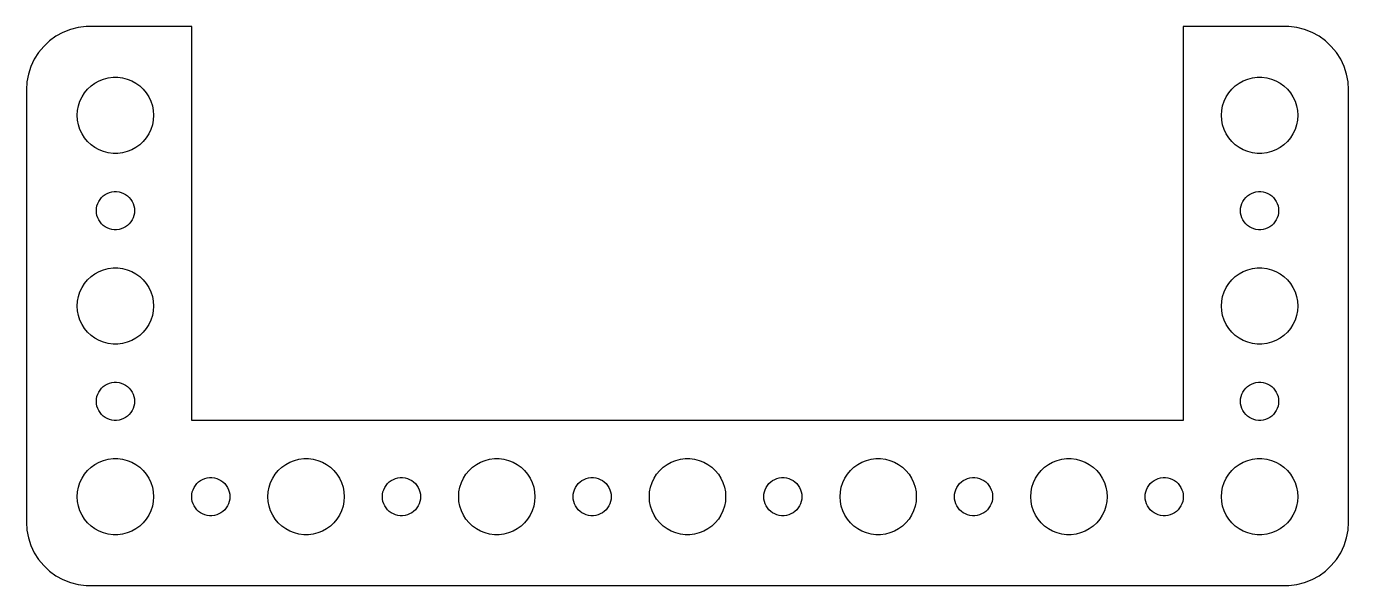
# Model space of a CAD drawing. Header units: metres. Extents: x -52 to 52, y 356 to 724.
# Drawn here: x -52 to 52, y 356 to 400 of the extents above; entities that cross this region are included whole.
import ezdxf

# ---------------------------------------------------------------- set-up
doc = ezdxf.new("R2010")
doc.units = ezdxf.units.M

msp = doc.modelspace()

# ---------------------------------------------------------------- linework, layer by layer
for p, q in [((-49.1289, 399.524), (-49.6791, 399.222)), ((-48.5451, 399.755), (-49.1289, 399.524)), ((-47.9369, 399.911), (-48.5451, 399.755)), ((-47.3139, 399.99), (-47.9369, 399.911)), ((-39, 399.99), (-47.3139, 399.99)), ((-39, 369), (-39, 399.99)), ((47.3139, 399.99), (39, 399.99)), ((39, 399.99), (39, 369)), ((47.9369, 399.911), (47.3139, 399.99)), ((48.5451, 399.755), (47.9369, 399.911)), ((49.1289, 399.524), (48.5451, 399.755)), ((49.6791, 399.222), (49.1289, 399.524)), ((-50.6448, 398.423), (-51.0451, 397.939)), ((-50.1871, 398.853), (-50.6448, 398.423)), ((-49.6791, 399.222), (-50.1871, 398.853)), ((50.1871, 398.853), (49.6791, 399.222)), ((50.6448, 398.423), (50.1871, 398.853)), ((51.0451, 397.939), (50.6448, 398.423)), ((-51.3815, 397.409), (-51.6489, 396.841)), ((-51.0451, 397.939), (-51.3815, 397.409)), ((51.3815, 397.409), (51.0451, 397.939)), ((51.6489, 396.841), (51.3815, 397.409)), ((-51.8429, 396.243), (-51.9606, 395.627)), ((-51.6489, 396.841), (-51.8429, 396.243)), ((51.8429, 396.243), (51.6489, 396.841)), ((51.9606, 395.627), (51.8429, 396.243)), ((-51.9606, 395.627), (-52, 395)), ((-47.1869, 395.054), (-46.9123, 395.312)), ((-46.9123, 395.312), (-46.6075, 395.533)), ((-46.6075, 395.533), (-46.2773, 395.714)), ((-46.2773, 395.714), (-45.927, 395.853)), ((-45.927, 395.853), (-45.5621, 395.947)), ((-45.5621, 395.947), (-45.1884, 395.994)), ((-45.1884, 395.994), (-44.8116, 395.994)), ((-44.8116, 395.994), (-44.4379, 395.947)), ((-44.4379, 395.947), (-44.0729, 395.853)), ((-44.0729, 395.853), (-43.7227, 395.714)), ((-43.7227, 395.714), (-43.3925, 395.533)), ((-43.3925, 395.533), (-43.0877, 395.312)), ((-43.0877, 395.312), (-42.8131, 395.054)), ((42.8131, 395.054), (43.0877, 395.312)), ((43.0877, 395.312), (43.3925, 395.533)), ((43.3925, 395.533), (43.7227, 395.714)), ((43.7227, 395.714), (44.0729, 395.853)), ((44.0729, 395.853), (44.4379, 395.947)), ((44.4379, 395.947), (44.8116, 395.994)), ((44.8116, 395.994), (45.1884, 395.994)), ((45.1884, 395.994), (45.5621, 395.947)), ((45.5621, 395.947), (45.927, 395.853)), ((45.927, 395.853), (46.2773, 395.714)), ((46.2773, 395.714), (46.6075, 395.533)), ((46.6075, 395.533), (46.9123, 395.312)), ((46.9123, 395.312), (47.1869, 395.054)), ((52, 395), (51.9606, 395.627)), ((-52, 395), (-52, 361)), ((-47.7893, 394.104), (-47.6289, 394.445)), ((-47.6289, 394.445), (-47.427, 394.763)), ((-47.427, 394.763), (-47.1869, 395.054)), ((-42.8131, 395.054), (-42.5729, 394.763)), ((-42.5729, 394.763), (-42.3711, 394.445)), ((-42.3711, 394.445), (-42.2107, 394.104)), ((42.2107, 394.104), (42.3711, 394.445)), ((42.3711, 394.445), (42.5729, 394.763)), ((42.5729, 394.763), (42.8131, 395.054)), ((47.1869, 395.054), (47.427, 394.763)), ((47.427, 394.763), (47.6289, 394.445)), ((47.6289, 394.445), (47.7893, 394.104)), ((52, 361), (52, 395)), ((-48, 393), (-47.9763, 393.376)), ((-47.9763, 393.376), (-47.9057, 393.746)), ((-47.9057, 393.746), (-47.7893, 394.104)), ((-42.2107, 394.104), (-42.0942, 393.746)), ((-42.0942, 393.746), (-42.0237, 393.376)), ((-42.0237, 393.376), (-42, 393)), ((42, 393), (42.0237, 393.376)), ((42.0237, 393.376), (42.0942, 393.746)), ((42.0942, 393.746), (42.2107, 394.104)), ((47.7893, 394.104), (47.9057, 393.746)), ((47.9057, 393.746), (47.9763, 393.376)), ((47.9763, 393.376), (48, 393)), ((-47.9763, 392.624), (-48, 393)), ((-47.9057, 392.254), (-47.9763, 392.624)), ((-47.7893, 391.896), (-47.9057, 392.254)), ((-42.0942, 392.254), (-42.2107, 391.896)), ((-42.0237, 392.624), (-42.0942, 392.254)), ((-42, 393), (-42.0237, 392.624)), ((42.0237, 392.624), (42, 393)), ((42.0942, 392.254), (42.0237, 392.624)), ((42.2107, 391.896), (42.0942, 392.254)), ((47.9057, 392.254), (47.7893, 391.896)), ((47.9763, 392.624), (47.9057, 392.254)), ((48, 393), (47.9763, 392.624)), ((-47.6289, 391.555), (-47.7893, 391.896)), ((-47.427, 391.237), (-47.6289, 391.555)), ((-47.1869, 390.946), (-47.427, 391.237)), ((-42.5729, 391.237), (-42.8131, 390.946)), ((-42.3711, 391.555), (-42.5729, 391.237)), ((-42.2107, 391.896), (-42.3711, 391.555)), ((42.3711, 391.555), (42.2107, 391.896)), ((42.5729, 391.237), (42.3711, 391.555)), ((42.8131, 390.946), (42.5729, 391.237)), ((47.427, 391.237), (47.1869, 390.946)), ((47.6289, 391.555), (47.427, 391.237)), ((47.7893, 391.896), (47.6289, 391.555)), ((-46.9123, 390.688), (-47.1869, 390.946)), ((-46.6075, 390.467), (-46.9123, 390.688)), ((-46.2773, 390.286), (-46.6075, 390.467)), ((-45.927, 390.147), (-46.2773, 390.286)), ((-45.5621, 390.053), (-45.927, 390.147)), ((-45.1884, 390.006), (-45.5621, 390.053)), ((-44.8116, 390.006), (-45.1884, 390.006)), ((-44.4379, 390.053), (-44.8116, 390.006)), ((-44.0729, 390.147), (-44.4379, 390.053)), ((-43.7227, 390.286), (-44.0729, 390.147)), ((-43.3925, 390.467), (-43.7227, 390.286)), ((-43.0877, 390.688), (-43.3925, 390.467)), ((-42.8131, 390.946), (-43.0877, 390.688)), ((43.0877, 390.688), (42.8131, 390.946)), ((43.3925, 390.467), (43.0877, 390.688)), ((43.7227, 390.286), (43.3925, 390.467)), ((44.0729, 390.147), (43.7227, 390.286)), ((44.4379, 390.053), (44.0729, 390.147)), ((44.8116, 390.006), (44.4379, 390.053)), ((45.1884, 390.006), (44.8116, 390.006)), ((45.5621, 390.053), (45.1884, 390.006)), ((45.927, 390.147), (45.5621, 390.053)), ((46.2773, 390.286), (45.927, 390.147)), ((46.6075, 390.467), (46.2773, 390.286)), ((46.9123, 390.688), (46.6075, 390.467)), ((47.1869, 390.946), (46.9123, 390.688)), ((-45.6387, 386.857), (-45.4635, 386.927)), ((-45.4635, 386.927), (-45.2811, 386.973)), ((-45.2811, 386.973), (-45.0942, 386.997)), ((-45.0942, 386.997), (-44.9058, 386.997)), ((-44.9058, 386.997), (-44.7189, 386.973)), ((-44.7189, 386.973), (-44.5365, 386.927)), ((-44.5365, 386.927), (-44.3613, 386.857)), ((44.3613, 386.857), (44.5365, 386.927)), ((44.5365, 386.927), (44.7189, 386.973)), ((44.7189, 386.973), (44.9058, 386.997)), ((44.9058, 386.997), (45.0942, 386.997)), ((45.0942, 386.997), (45.2811, 386.973)), ((45.2811, 386.973), (45.4635, 386.927)), ((45.4635, 386.927), (45.6387, 386.857)), ((-46.4882, 385.688), (-46.4529, 385.873)), ((-46.4529, 385.873), (-46.3947, 386.052)), ((-46.3947, 386.052), (-46.3145, 386.223)), ((-46.3145, 386.223), (-46.2135, 386.382)), ((-46.2135, 386.382), (-46.0934, 386.527)), ((-46.0934, 386.527), (-45.9561, 386.656)), ((-45.9561, 386.656), (-45.8037, 386.766)), ((-45.8037, 386.766), (-45.6387, 386.857)), ((-44.3613, 386.857), (-44.1963, 386.766)), ((-44.1963, 386.766), (-44.0439, 386.656)), ((-44.0439, 386.656), (-43.9065, 386.527)), ((-43.9065, 386.527), (-43.7865, 386.382)), ((-43.7865, 386.382), (-43.6855, 386.223)), ((-43.6855, 386.223), (-43.6053, 386.052)), ((-43.6053, 386.052), (-43.5471, 385.873)), ((-43.5471, 385.873), (-43.5118, 385.688)), ((43.5118, 385.688), (43.5471, 385.873)), ((43.5471, 385.873), (43.6053, 386.052)), ((43.6053, 386.052), (43.6855, 386.223)), ((43.6855, 386.223), (43.7865, 386.382)), ((43.7865, 386.382), (43.9065, 386.527)), ((43.9065, 386.527), (44.0439, 386.656)), ((44.0439, 386.656), (44.1963, 386.766)), ((44.1963, 386.766), (44.3613, 386.857)), ((45.6387, 386.857), (45.8037, 386.766)), ((45.8037, 386.766), (45.9561, 386.656)), ((45.9561, 386.656), (46.0934, 386.527)), ((46.0934, 386.527), (46.2135, 386.382)), ((46.2135, 386.382), (46.3145, 386.223)), ((46.3145, 386.223), (46.3947, 386.052)), ((46.3947, 386.052), (46.4529, 385.873)), ((46.4529, 385.873), (46.4882, 385.688)), ((-46.5, 385.5), (-46.4882, 385.688)), ((-46.4882, 385.312), (-46.5, 385.5)), ((-46.4529, 385.127), (-46.4882, 385.312)), ((-46.3947, 384.948), (-46.4529, 385.127)), ((-46.3145, 384.777), (-46.3947, 384.948)), ((-43.6053, 384.948), (-43.6855, 384.777)), ((-43.5471, 385.127), (-43.6053, 384.948)), ((-43.5118, 385.312), (-43.5471, 385.127)), ((-43.5118, 385.688), (-43.5, 385.5)), ((-43.5, 385.5), (-43.5118, 385.312)), ((43.5, 385.5), (43.5118, 385.688)), ((43.5118, 385.312), (43.5, 385.5)), ((43.5471, 385.127), (43.5118, 385.312)), ((43.6053, 384.948), (43.5471, 385.127)), ((43.6855, 384.777), (43.6053, 384.948)), ((46.3947, 384.948), (46.3145, 384.777)), ((46.4529, 385.127), (46.3947, 384.948)), ((46.4882, 385.312), (46.4529, 385.127)), ((46.4882, 385.688), (46.5, 385.5)), ((46.5, 385.5), (46.4882, 385.312)), ((-46.2135, 384.618), (-46.3145, 384.777)), ((-46.0934, 384.473), (-46.2135, 384.618)), ((-45.9561, 384.344), (-46.0934, 384.473)), ((-45.8037, 384.234), (-45.9561, 384.344)), ((-45.6387, 384.143), (-45.8037, 384.234)), ((-45.4635, 384.073), (-45.6387, 384.143)), ((-45.2811, 384.027), (-45.4635, 384.073)), ((-45.0942, 384.003), (-45.2811, 384.027)), ((-44.9058, 384.003), (-45.0942, 384.003)), ((-44.7189, 384.027), (-44.9058, 384.003)), ((-44.5365, 384.073), (-44.7189, 384.027)), ((-44.3613, 384.143), (-44.5365, 384.073)), ((-44.1963, 384.234), (-44.3613, 384.143)), ((-44.0439, 384.344), (-44.1963, 384.234)), ((-43.9065, 384.473), (-44.0439, 384.344)), ((-43.7865, 384.618), (-43.9065, 384.473)), ((-43.6855, 384.777), (-43.7865, 384.618)), ((43.7865, 384.618), (43.6855, 384.777)), ((43.9065, 384.473), (43.7865, 384.618)), ((44.0439, 384.344), (43.9065, 384.473)), ((44.1963, 384.234), (44.0439, 384.344)), ((44.3613, 384.143), (44.1963, 384.234)), ((44.5365, 384.073), (44.3613, 384.143)), ((44.7189, 384.027), (44.5365, 384.073)), ((44.9058, 384.003), (44.7189, 384.027)), ((45.0942, 384.003), (44.9058, 384.003)), ((45.2811, 384.027), (45.0942, 384.003)), ((45.4635, 384.073), (45.2811, 384.027)), ((45.6387, 384.143), (45.4635, 384.073)), ((45.8037, 384.234), (45.6387, 384.143)), ((45.9561, 384.344), (45.8037, 384.234)), ((46.0934, 384.473), (45.9561, 384.344)), ((46.2135, 384.618), (46.0934, 384.473)), ((46.3145, 384.777), (46.2135, 384.618)), ((-46.6075, 380.533), (-46.2773, 380.714)), ((-46.2773, 380.714), (-45.927, 380.853)), ((-45.927, 380.853), (-45.5621, 380.947)), ((-45.5621, 380.947), (-45.1884, 380.994)), ((-45.1884, 380.994), (-44.8116, 380.994)), ((-44.8116, 380.994), (-44.4379, 380.947)), ((-44.4379, 380.947), (-44.0729, 380.853)), ((-44.0729, 380.853), (-43.7227, 380.714)), ((-43.7227, 380.714), (-43.3925, 380.533)), ((43.3925, 380.533), (43.7227, 380.714)), ((43.7227, 380.714), (44.0729, 380.853)), ((44.0729, 380.853), (44.4379, 380.947)), ((44.4379, 380.947), (44.8116, 380.994)), ((44.8116, 380.994), (45.1884, 380.994)), ((45.1884, 380.994), (45.5621, 380.947)), ((45.5621, 380.947), (45.927, 380.853)), ((45.927, 380.853), (46.2773, 380.714)), ((46.2773, 380.714), (46.6075, 380.533)), ((-47.6289, 379.445), (-47.427, 379.763)), ((-47.427, 379.763), (-47.1869, 380.054)), ((-47.1869, 380.054), (-46.9123, 380.312)), ((-46.9123, 380.312), (-46.6075, 380.533)), ((-43.3925, 380.533), (-43.0877, 380.312)), ((-43.0877, 380.312), (-42.8131, 380.054)), ((-42.8131, 380.054), (-42.5729, 379.763)), ((-42.5729, 379.763), (-42.3711, 379.445)), ((42.3711, 379.445), (42.5729, 379.763)), ((42.5729, 379.763), (42.8131, 380.054)), ((42.8131, 380.054), (43.0877, 380.312)), ((43.0877, 380.312), (43.3925, 380.533)), ((46.6075, 380.533), (46.9123, 380.312)), ((46.9123, 380.312), (47.1869, 380.054)), ((47.1869, 380.054), (47.427, 379.763)), ((47.427, 379.763), (47.6289, 379.445)), ((-47.9763, 378.376), (-47.9057, 378.746)), ((-47.9057, 378.746), (-47.7893, 379.104)), ((-47.7893, 379.104), (-47.6289, 379.445)), ((-42.3711, 379.445), (-42.2107, 379.104)), ((-42.2107, 379.104), (-42.0942, 378.746)), ((-42.0942, 378.746), (-42.0237, 378.376)), ((42.0237, 378.376), (42.0942, 378.746)), ((42.0942, 378.746), (42.2107, 379.104)), ((42.2107, 379.104), (42.3711, 379.445)), ((47.6289, 379.445), (47.7893, 379.104)), ((47.7893, 379.104), (47.9057, 378.746)), ((47.9057, 378.746), (47.9763, 378.376)), ((-48, 378), (-47.9763, 378.376)), ((-47.9763, 377.624), (-48, 378)), ((-47.9057, 377.254), (-47.9763, 377.624)), ((-42.0237, 377.624), (-42.0942, 377.254)), ((-42.0237, 378.376), (-42, 378)), ((-42, 378), (-42.0237, 377.624)), ((42, 378), (42.0237, 378.376)), ((42.0237, 377.624), (42, 378)), ((42.0942, 377.254), (42.0237, 377.624)), ((47.9763, 377.624), (47.9057, 377.254)), ((47.9763, 378.376), (48, 378)), ((48, 378), (47.9763, 377.624)), ((-47.7893, 376.896), (-47.9057, 377.254)), ((-47.6289, 376.555), (-47.7893, 376.896)), ((-47.427, 376.237), (-47.6289, 376.555)), ((-42.3711, 376.555), (-42.5729, 376.237)), ((-42.2107, 376.896), (-42.3711, 376.555)), ((-42.0942, 377.254), (-42.2107, 376.896)), ((42.2107, 376.896), (42.0942, 377.254)), ((42.3711, 376.555), (42.2107, 376.896)), ((42.5729, 376.237), (42.3711, 376.555)), ((47.6289, 376.555), (47.427, 376.237)), ((47.7893, 376.896), (47.6289, 376.555)), ((47.9057, 377.254), (47.7893, 376.896)), ((-47.1869, 375.946), (-47.427, 376.237)), ((-46.9123, 375.688), (-47.1869, 375.946)), ((-46.6075, 375.467), (-46.9123, 375.688)), ((-46.2773, 375.286), (-46.6075, 375.467)), ((-43.3925, 375.467), (-43.7227, 375.286)), ((-43.0877, 375.688), (-43.3925, 375.467)), ((-42.8131, 375.946), (-43.0877, 375.688)), ((-42.5729, 376.237), (-42.8131, 375.946)), ((42.8131, 375.946), (42.5729, 376.237)), ((43.0877, 375.688), (42.8131, 375.946)), ((43.3925, 375.467), (43.0877, 375.688)), ((43.7227, 375.286), (43.3925, 375.467)), ((46.6075, 375.467), (46.2773, 375.286)), ((46.9123, 375.688), (46.6075, 375.467)), ((47.1869, 375.946), (46.9123, 375.688)), ((47.427, 376.237), (47.1869, 375.946)), ((-45.927, 375.147), (-46.2773, 375.286)), ((-45.5621, 375.053), (-45.927, 375.147)), ((-45.1884, 375.006), (-45.5621, 375.053)), ((-44.8116, 375.006), (-45.1884, 375.006)), ((-44.4379, 375.053), (-44.8116, 375.006)), ((-44.0729, 375.147), (-44.4379, 375.053)), ((-43.7227, 375.286), (-44.0729, 375.147)), ((44.0729, 375.147), (43.7227, 375.286)), ((44.4379, 375.053), (44.0729, 375.147)), ((44.8116, 375.006), (44.4379, 375.053)), ((45.1884, 375.006), (44.8116, 375.006)), ((45.5621, 375.053), (45.1884, 375.006)), ((45.927, 375.147), (45.5621, 375.053)), ((46.2773, 375.286), (45.927, 375.147)), ((-46.3145, 371.223), (-46.2135, 371.382)), ((-46.2135, 371.382), (-46.0934, 371.527)), ((-46.0934, 371.527), (-45.9561, 371.656)), ((-45.9561, 371.656), (-45.8037, 371.766)), ((-45.8037, 371.766), (-45.6387, 371.857)), ((-45.6387, 371.857), (-45.4635, 371.927)), ((-45.4635, 371.927), (-45.2811, 371.973)), ((-45.2811, 371.973), (-45.0942, 371.997)), ((-45.0942, 371.997), (-44.9058, 371.997)), ((-44.9058, 371.997), (-44.7189, 371.973)), ((-44.7189, 371.973), (-44.5365, 371.927)), ((-44.5365, 371.927), (-44.3613, 371.857)), ((-44.3613, 371.857), (-44.1963, 371.766)), ((-44.1963, 371.766), (-44.0439, 371.656)), ((-44.0439, 371.656), (-43.9065, 371.527)), ((-43.9065, 371.527), (-43.7865, 371.382)), ((-43.7865, 371.382), (-43.6855, 371.223)), ((43.6855, 371.223), (43.7865, 371.382)), ((43.7865, 371.382), (43.9065, 371.527)), ((43.9065, 371.527), (44.0439, 371.656)), ((44.0439, 371.656), (44.1963, 371.766)), ((44.1963, 371.766), (44.3613, 371.857)), ((44.3613, 371.857), (44.5365, 371.927)), ((44.5365, 371.927), (44.7189, 371.973)), ((44.7189, 371.973), (44.9058, 371.997)), ((44.9058, 371.997), (45.0942, 371.997)), ((45.0942, 371.997), (45.2811, 371.973)), ((45.2811, 371.973), (45.4635, 371.927)), ((45.4635, 371.927), (45.6387, 371.857)), ((45.6387, 371.857), (45.8037, 371.766)), ((45.8037, 371.766), (45.9561, 371.656)), ((45.9561, 371.656), (46.0934, 371.527)), ((46.0934, 371.527), (46.2135, 371.382)), ((46.2135, 371.382), (46.3145, 371.223)), ((-46.5, 370.5), (-46.4882, 370.688)), ((-46.4882, 370.312), (-46.5, 370.5)), ((-46.4882, 370.688), (-46.4529, 370.873)), ((-46.4529, 370.127), (-46.4882, 370.312)), ((-46.4529, 370.873), (-46.3947, 371.052)), ((-46.3947, 371.052), (-46.3145, 371.223)), ((-43.6855, 371.223), (-43.6053, 371.052)), ((-43.6053, 371.052), (-43.5471, 370.873)), ((-43.5471, 370.873), (-43.5118, 370.688)), ((-43.5118, 370.312), (-43.5471, 370.127)), ((-43.5118, 370.688), (-43.5, 370.5)), ((-43.5, 370.5), (-43.5118, 370.312)), ((43.5, 370.5), (43.5118, 370.688)), ((43.5118, 370.312), (43.5, 370.5)), ((43.5118, 370.688), (43.5471, 370.873)), ((43.5471, 370.127), (43.5118, 370.312)), ((43.5471, 370.873), (43.6053, 371.052)), ((43.6053, 371.052), (43.6855, 371.223)), ((46.3145, 371.223), (46.3947, 371.052)), ((46.3947, 371.052), (46.4529, 370.873)), ((46.4529, 370.873), (46.4882, 370.688)), ((46.4882, 370.312), (46.4529, 370.127)), ((46.4882, 370.688), (46.5, 370.5)), ((46.5, 370.5), (46.4882, 370.312)), ((-46.3947, 369.948), (-46.4529, 370.127)), ((-46.3145, 369.777), (-46.3947, 369.948)), ((-46.2135, 369.618), (-46.3145, 369.777)), ((-46.0934, 369.473), (-46.2135, 369.618)), ((-45.9561, 369.344), (-46.0934, 369.473)), ((-45.8037, 369.234), (-45.9561, 369.344)), ((-45.6387, 369.143), (-45.8037, 369.234)), ((-44.1963, 369.234), (-44.3613, 369.143)), ((-44.0439, 369.344), (-44.1963, 369.234)), ((-43.9065, 369.473), (-44.0439, 369.344)), ((-43.7865, 369.618), (-43.9065, 369.473)), ((-43.6855, 369.777), (-43.7865, 369.618)), ((-43.6053, 369.948), (-43.6855, 369.777)), ((-43.5471, 370.127), (-43.6053, 369.948)), ((43.6053, 369.948), (43.5471, 370.127)), ((43.6855, 369.777), (43.6053, 369.948)), ((43.7865, 369.618), (43.6855, 369.777)), ((43.9065, 369.473), (43.7865, 369.618)), ((44.0439, 369.344), (43.9065, 369.473)), ((44.1963, 369.234), (44.0439, 369.344)), ((44.3613, 369.143), (44.1963, 369.234)), ((45.8037, 369.234), (45.6387, 369.143)), ((45.9561, 369.344), (45.8037, 369.234)), ((46.0934, 369.473), (45.9561, 369.344)), ((46.2135, 369.618), (46.0934, 369.473)), ((46.3145, 369.777), (46.2135, 369.618)), ((46.3947, 369.948), (46.3145, 369.777)), ((46.4529, 370.127), (46.3947, 369.948)), ((-45.4635, 369.073), (-45.6387, 369.143)), ((-45.2811, 369.027), (-45.4635, 369.073)), ((-45.0942, 369.003), (-45.2811, 369.027)), ((-44.9058, 369.003), (-45.0942, 369.003)), ((-44.7189, 369.027), (-44.9058, 369.003)), ((-44.5365, 369.073), (-44.7189, 369.027)), ((-44.3613, 369.143), (-44.5365, 369.073)), ((39, 369), (-39, 369)), ((44.5365, 369.073), (44.3613, 369.143)), ((44.7189, 369.027), (44.5365, 369.073)), ((44.9058, 369.003), (44.7189, 369.027)), ((45.0942, 369.003), (44.9058, 369.003)), ((45.2811, 369.027), (45.0942, 369.003)), ((45.4635, 369.073), (45.2811, 369.027)), ((45.6387, 369.143), (45.4635, 369.073)), ((-47.427, 364.763), (-47.1869, 365.054)), ((-47.1869, 365.054), (-46.9123, 365.312)), ((-46.9123, 365.312), (-46.6075, 365.533)), ((-46.6075, 365.533), (-46.2773, 365.714)), ((-46.2773, 365.714), (-45.927, 365.853)), ((-45.927, 365.853), (-45.5621, 365.947)), ((-45.5621, 365.947), (-45.1884, 365.994)), ((-45.1884, 365.994), (-44.8116, 365.994)), ((-44.8116, 365.994), (-44.4379, 365.947)), ((-44.4379, 365.947), (-44.0729, 365.853)), ((-44.0729, 365.853), (-43.7227, 365.714)), ((-43.7227, 365.714), (-43.3925, 365.533)), ((-43.3925, 365.533), (-43.0877, 365.312)), ((-43.0877, 365.312), (-42.8131, 365.054)), ((-42.8131, 365.054), (-42.5729, 364.763)), ((-32.427, 364.763), (-32.1869, 365.054)), ((-32.1869, 365.054), (-31.9123, 365.312)), ((-31.9123, 365.312), (-31.6075, 365.533)), ((-31.6075, 365.533), (-31.2773, 365.714)), ((-31.2773, 365.714), (-30.927, 365.853)), ((-30.927, 365.853), (-30.5621, 365.947)), ((-30.5621, 365.947), (-30.1884, 365.994)), ((-30.1884, 365.994), (-29.8116, 365.994)), ((-29.8116, 365.994), (-29.4379, 365.947)), ((-29.4379, 365.947), (-29.0729, 365.853)), ((-29.0729, 365.853), (-28.7227, 365.714)), ((-28.7227, 365.714), (-28.3925, 365.533)), ((-28.3925, 365.533), (-28.0877, 365.312)), ((-28.0877, 365.312), (-27.8131, 365.054)), ((-27.8131, 365.054), (-27.5729, 364.763)), ((-17.427, 364.763), (-17.1869, 365.054)), ((-17.1869, 365.054), (-16.9123, 365.312)), ((-16.9123, 365.312), (-16.6075, 365.533)), ((-16.6075, 365.533), (-16.2773, 365.714)), ((-16.2773, 365.714), (-15.927, 365.853)), ((-15.927, 365.853), (-15.5621, 365.947)), ((-15.5621, 365.947), (-15.1884, 365.994)), ((-15.1884, 365.994), (-14.8116, 365.994)), ((-14.8116, 365.994), (-14.4379, 365.947)), ((-14.4379, 365.947), (-14.0729, 365.853)), ((-14.0729, 365.853), (-13.7227, 365.714)), ((-13.7227, 365.714), (-13.3925, 365.533)), ((-13.3925, 365.533), (-13.0877, 365.312)), ((-13.0877, 365.312), (-12.8131, 365.054)), ((-12.8131, 365.054), (-12.5729, 364.763)), ((-2.42705, 364.763), (-2.1869, 365.054)), ((-2.1869, 365.054), (-1.91226, 365.312)), ((-1.91226, 365.312), (-1.60747, 365.533)), ((-1.60747, 365.533), (-1.27733, 365.714)), ((-1.27733, 365.714), (-0.92705, 365.853)), ((-0.92705, 365.853), (-0.56213, 365.947)), ((-0.56213, 365.947), (-0.18837, 365.994)), ((-0.18837, 365.994), (0.18837, 365.994)), ((0.18837, 365.994), (0.56213, 365.947)), ((0.56213, 365.947), (0.92705, 365.853)), ((0.92705, 365.853), (1.27733, 365.714)), ((1.27733, 365.714), (1.60747, 365.533)), ((1.60747, 365.533), (1.91226, 365.312)), ((1.91226, 365.312), (2.1869, 365.054)), ((2.1869, 365.054), (2.42705, 364.763)), ((12.5729, 364.763), (12.8131, 365.054)), ((12.8131, 365.054), (13.0877, 365.312)), ((13.0877, 365.312), (13.3925, 365.533)), ((13.3925, 365.533), (13.7227, 365.714)), ((13.7227, 365.714), (14.0729, 365.853)), ((14.0729, 365.853), (14.4379, 365.947)), ((14.4379, 365.947), (14.8116, 365.994)), ((14.8116, 365.994), (15.1884, 365.994)), ((15.1884, 365.994), (15.5621, 365.947)), ((15.5621, 365.947), (15.927, 365.853)), ((15.927, 365.853), (16.2773, 365.714)), ((16.2773, 365.714), (16.6075, 365.533)), ((16.6075, 365.533), (16.9123, 365.312)), ((16.9123, 365.312), (17.1869, 365.054)), ((17.1869, 365.054), (17.427, 364.763)), ((27.5729, 364.763), (27.8131, 365.054)), ((27.8131, 365.054), (28.0877, 365.312)), ((28.0877, 365.312), (28.3925, 365.533)), ((28.3925, 365.533), (28.7227, 365.714)), ((28.7227, 365.714), (29.0729, 365.853)), ((29.0729, 365.853), (29.4379, 365.947)), ((29.4379, 365.947), (29.8116, 365.994)), ((29.8116, 365.994), (30.1884, 365.994)), ((30.1884, 365.994), (30.5621, 365.947)), ((30.5621, 365.947), (30.927, 365.853)), ((30.927, 365.853), (31.2773, 365.714)), ((31.2773, 365.714), (31.6075, 365.533)), ((31.6075, 365.533), (31.9123, 365.312)), ((31.9123, 365.312), (32.1869, 365.054)), ((32.1869, 365.054), (32.427, 364.763)), ((42.5729, 364.763), (42.8131, 365.054)), ((42.8131, 365.054), (43.0877, 365.312)), ((43.0877, 365.312), (43.3925, 365.533)), ((43.3925, 365.533), (43.7227, 365.714)), ((43.7227, 365.714), (44.0729, 365.853)), ((44.0729, 365.853), (44.4379, 365.947)), ((44.4379, 365.947), (44.8116, 365.994)), ((44.8116, 365.994), (45.1884, 365.994)), ((45.1884, 365.994), (45.5621, 365.947)), ((45.5621, 365.947), (45.927, 365.853)), ((45.927, 365.853), (46.2773, 365.714)), ((46.2773, 365.714), (46.6075, 365.533)), ((46.6075, 365.533), (46.9123, 365.312)), ((46.9123, 365.312), (47.1869, 365.054)), ((47.1869, 365.054), (47.427, 364.763)), ((-47.9057, 363.746), (-47.7893, 364.104)), ((-47.7893, 364.104), (-47.6289, 364.445)), ((-47.6289, 364.445), (-47.427, 364.763)), ((-42.5729, 364.763), (-42.3711, 364.445)), ((-42.3711, 364.445), (-42.2107, 364.104)), ((-42.2107, 364.104), (-42.0942, 363.746)), ((-38.7135, 363.882), (-38.5934, 364.027)), ((-38.5934, 364.027), (-38.4561, 364.156)), ((-38.4561, 364.156), (-38.3037, 364.266)), ((-38.3037, 364.266), (-38.1387, 364.357)), ((-38.1387, 364.357), (-37.9635, 364.427)), ((-37.9635, 364.427), (-37.7811, 364.473)), ((-37.7811, 364.473), (-37.5942, 364.497)), ((-37.5942, 364.497), (-37.4058, 364.497)), ((-37.4058, 364.497), (-37.2189, 364.473)), ((-37.2189, 364.473), (-37.0365, 364.427)), ((-37.0365, 364.427), (-36.8613, 364.357)), ((-36.8613, 364.357), (-36.6963, 364.266)), ((-36.6963, 364.266), (-36.5439, 364.156)), ((-36.5439, 364.156), (-36.4065, 364.027)), ((-36.4065, 364.027), (-36.2865, 363.882)), ((-32.9057, 363.746), (-32.7893, 364.104)), ((-32.7893, 364.104), (-32.6289, 364.445)), ((-32.6289, 364.445), (-32.427, 364.763)), ((-27.5729, 364.763), (-27.3711, 364.445)), ((-27.3711, 364.445), (-27.2107, 364.104)), ((-27.2107, 364.104), (-27.0942, 363.746)), ((-23.7135, 363.882), (-23.5934, 364.027)), ((-23.5934, 364.027), (-23.4561, 364.156)), ((-23.4561, 364.156), (-23.3037, 364.266)), ((-23.3037, 364.266), (-23.1387, 364.357)), ((-23.1387, 364.357), (-22.9635, 364.427)), ((-22.9635, 364.427), (-22.7811, 364.473)), ((-22.7811, 364.473), (-22.5942, 364.497)), ((-22.5942, 364.497), (-22.4058, 364.497)), ((-22.4058, 364.497), (-22.2189, 364.473)), ((-22.2189, 364.473), (-22.0365, 364.427)), ((-22.0365, 364.427), (-21.8613, 364.357)), ((-21.8613, 364.357), (-21.6963, 364.266)), ((-21.6963, 364.266), (-21.5439, 364.156)), ((-21.5439, 364.156), (-21.4065, 364.027)), ((-21.4065, 364.027), (-21.2865, 363.882)), ((-17.9057, 363.746), (-17.7893, 364.104)), ((-17.7893, 364.104), (-17.6289, 364.445)), ((-17.6289, 364.445), (-17.427, 364.763)), ((-12.5729, 364.763), (-12.3711, 364.445)), ((-12.3711, 364.445), (-12.2107, 364.104)), ((-12.2107, 364.104), (-12.0942, 363.746)), ((-8.71352, 363.882), (-8.59344, 364.027)), ((-8.59344, 364.027), (-8.45613, 364.156)), ((-8.45613, 364.156), (-8.30373, 364.266)), ((-8.30373, 364.266), (-8.13866, 364.357)), ((-8.13866, 364.357), (-7.96352, 364.427)), ((-7.96352, 364.427), (-7.78107, 364.473)), ((-7.78107, 364.473), (-7.59418, 364.497)), ((-7.59418, 364.497), (-7.40581, 364.497)), ((-7.40581, 364.497), (-7.21892, 364.473)), ((-7.21892, 364.473), (-7.03647, 364.427)), ((-7.03647, 364.427), (-6.86133, 364.357)), ((-6.86133, 364.357), (-6.69626, 364.266)), ((-6.69626, 364.266), (-6.54385, 364.156)), ((-6.54385, 364.156), (-6.40654, 364.027)), ((-6.40654, 364.027), (-6.28647, 363.882)), ((-2.90575, 363.746), (-2.78932, 364.104)), ((-2.78932, 364.104), (-2.62891, 364.445)), ((-2.62891, 364.445), (-2.42705, 364.763)), ((2.42705, 364.763), (2.62891, 364.445)), ((2.62891, 364.445), (2.78932, 364.104)), ((2.78932, 364.104), (2.90575, 363.746)), ((6.28647, 363.882), (6.40654, 364.027)), ((6.40654, 364.027), (6.54385, 364.156)), ((6.54385, 364.156), (6.69626, 364.266)), ((6.69626, 364.266), (6.86133, 364.357)), ((6.86133, 364.357), (7.03647, 364.427)), ((7.03647, 364.427), (7.21892, 364.473)), ((7.21892, 364.473), (7.40581, 364.497)), ((7.40581, 364.497), (7.59418, 364.497)), ((7.59418, 364.497), (7.78107, 364.473)), ((7.78107, 364.473), (7.96352, 364.427)), ((7.96352, 364.427), (8.13866, 364.357)), ((8.13866, 364.357), (8.30373, 364.266)), ((8.30373, 364.266), (8.45613, 364.156)), ((8.45613, 364.156), (8.59344, 364.027)), ((8.59344, 364.027), (8.71352, 363.882)), ((12.0942, 363.746), (12.2107, 364.104)), ((12.2107, 364.104), (12.3711, 364.445)), ((12.3711, 364.445), (12.5729, 364.763)), ((17.427, 364.763), (17.6289, 364.445)), ((17.6289, 364.445), (17.7893, 364.104)), ((17.7893, 364.104), (17.9057, 363.746)), ((21.2865, 363.882), (21.4065, 364.027)), ((21.4065, 364.027), (21.5439, 364.156)), ((21.5439, 364.156), (21.6963, 364.266)), ((21.6963, 364.266), (21.8613, 364.357)), ((21.8613, 364.357), (22.0365, 364.427)), ((22.0365, 364.427), (22.2189, 364.473)), ((22.2189, 364.473), (22.4058, 364.497)), ((22.4058, 364.497), (22.5942, 364.497)), ((22.5942, 364.497), (22.7811, 364.473)), ((22.7811, 364.473), (22.9635, 364.427)), ((22.9635, 364.427), (23.1387, 364.357)), ((23.1387, 364.357), (23.3037, 364.266)), ((23.3037, 364.266), (23.4561, 364.156)), ((23.4561, 364.156), (23.5934, 364.027)), ((23.5934, 364.027), (23.7135, 363.882)), ((27.0942, 363.746), (27.2107, 364.104)), ((27.2107, 364.104), (27.3711, 364.445)), ((27.3711, 364.445), (27.5729, 364.763)), ((32.427, 364.763), (32.6289, 364.445)), ((32.6289, 364.445), (32.7893, 364.104)), ((32.7893, 364.104), (32.9057, 363.746)), ((36.2865, 363.882), (36.4065, 364.027)), ((36.4065, 364.027), (36.5439, 364.156)), ((36.5439, 364.156), (36.6963, 364.266)), ((36.6963, 364.266), (36.8613, 364.357)), ((36.8613, 364.357), (37.0365, 364.427)), ((37.0365, 364.427), (37.2189, 364.473)), ((37.2189, 364.473), (37.4058, 364.497)), ((37.4058, 364.497), (37.5942, 364.497)), ((37.5942, 364.497), (37.7811, 364.473)), ((37.7811, 364.473), (37.9635, 364.427)), ((37.9635, 364.427), (38.1387, 364.357)), ((38.1387, 364.357), (38.3037, 364.266)), ((38.3037, 364.266), (38.4561, 364.156)), ((38.4561, 364.156), (38.5934, 364.027)), ((38.5934, 364.027), (38.7135, 363.882)), ((42.0942, 363.746), (42.2107, 364.104)), ((42.2107, 364.104), (42.3711, 364.445)), ((42.3711, 364.445), (42.5729, 364.763)), ((47.427, 364.763), (47.6289, 364.445)), ((47.6289, 364.445), (47.7893, 364.104)), ((47.7893, 364.104), (47.9057, 363.746)), ((-48, 363), (-47.9763, 363.376)), ((-47.9763, 362.624), (-48, 363)), ((-47.9763, 363.376), (-47.9057, 363.746)), ((-42.0942, 363.746), (-42.0237, 363.376)), ((-42.0237, 363.376), (-42, 363)), ((-42, 363), (-42.0237, 362.624)), ((-39, 363), (-38.9882, 363.188)), ((-38.9882, 362.812), (-39, 363)), ((-38.9882, 363.188), (-38.9529, 363.373)), ((-38.9529, 363.373), (-38.8947, 363.552)), ((-38.8947, 363.552), (-38.8145, 363.723)), ((-38.8145, 363.723), (-38.7135, 363.882)), ((-36.2865, 363.882), (-36.1855, 363.723)), ((-36.1855, 363.723), (-36.1053, 363.552)), ((-36.1053, 363.552), (-36.0471, 363.373)), ((-36.0471, 363.373), (-36.0118, 363.188)), ((-36.0118, 363.188), (-36, 363)), ((-36, 363), (-36.0118, 362.812)), ((-33, 363), (-32.9763, 363.376)), ((-32.9763, 362.624), (-33, 363)), ((-32.9763, 363.376), (-32.9057, 363.746)), ((-27.0942, 363.746), (-27.0237, 363.376)), ((-27.0237, 363.376), (-27, 363)), ((-27, 363), (-27.0237, 362.624)), ((-24, 363), (-23.9882, 363.188)), ((-23.9882, 362.812), (-24, 363)), ((-23.9882, 363.188), (-23.9529, 363.373)), ((-23.9529, 363.373), (-23.8947, 363.552)), ((-23.8947, 363.552), (-23.8145, 363.723)), ((-23.8145, 363.723), (-23.7135, 363.882)), ((-21.2865, 363.882), (-21.1855, 363.723)), ((-21.1855, 363.723), (-21.1053, 363.552)), ((-21.1053, 363.552), (-21.0471, 363.373)), ((-21.0471, 363.373), (-21.0118, 363.188)), ((-21.0118, 363.188), (-21, 363)), ((-21, 363), (-21.0118, 362.812)), ((-18, 363), (-17.9763, 363.376)), ((-17.9763, 362.624), (-18, 363)), ((-17.9763, 363.376), (-17.9057, 363.746)), ((-12.0942, 363.746), (-12.0237, 363.376)), ((-12.0237, 363.376), (-12, 363)), ((-12, 363), (-12.0237, 362.624)), ((-9, 363), (-8.98816, 363.188)), ((-8.98816, 362.812), (-9, 363)), ((-8.98816, 363.188), (-8.95287, 363.373)), ((-8.95287, 363.373), (-8.89465, 363.552)), ((-8.89465, 363.552), (-8.81445, 363.723)), ((-8.81445, 363.723), (-8.71352, 363.882)), ((-6.28647, 363.882), (-6.18553, 363.723)), ((-6.18553, 363.723), (-6.10533, 363.552)), ((-6.10533, 363.552), (-6.04712, 363.373)), ((-6.04712, 363.373), (-6.01183, 363.188)), ((-6.01183, 363.188), (-6, 363)), ((-6, 363), (-6.01183, 362.812)), ((-3, 363), (-2.97633, 363.376)), ((-2.97633, 362.624), (-3, 363)), ((-2.97633, 363.376), (-2.90575, 363.746)), ((2.90575, 363.746), (2.97633, 363.376)), ((2.97633, 363.376), (3, 363)), ((3, 363), (2.97633, 362.624)), ((6, 363), (6.01183, 363.188)), ((6.01183, 362.812), (6, 363)), ((6.01183, 363.188), (6.04712, 363.373)), ((6.04712, 363.373), (6.10533, 363.552)), ((6.10533, 363.552), (6.18553, 363.723)), ((6.18553, 363.723), (6.28647, 363.882)), ((8.71352, 363.882), (8.81445, 363.723)), ((8.81445, 363.723), (8.89465, 363.552)), ((8.89465, 363.552), (8.95287, 363.373)), ((8.95287, 363.373), (8.98816, 363.188)), ((8.98816, 363.188), (9, 363)), ((9, 363), (8.98816, 362.812)), ((12, 363), (12.0237, 363.376)), ((12.0237, 362.624), (12, 363)), ((12.0237, 363.376), (12.0942, 363.746)), ((17.9057, 363.746), (17.9763, 363.376)), ((17.9763, 363.376), (18, 363)), ((18, 363), (17.9763, 362.624)), ((21, 363), (21.0118, 363.188)), ((21.0118, 362.812), (21, 363)), ((21.0118, 363.188), (21.0471, 363.373)), ((21.0471, 363.373), (21.1053, 363.552)), ((21.1053, 363.552), (21.1855, 363.723)), ((21.1855, 363.723), (21.2865, 363.882)), ((23.7135, 363.882), (23.8145, 363.723)), ((23.8145, 363.723), (23.8947, 363.552)), ((23.8947, 363.552), (23.9529, 363.373)), ((23.9529, 363.373), (23.9882, 363.188)), ((23.9882, 363.188), (24, 363)), ((24, 363), (23.9882, 362.812)), ((27, 363), (27.0237, 363.376)), ((27.0237, 362.624), (27, 363)), ((27.0237, 363.376), (27.0942, 363.746)), ((32.9057, 363.746), (32.9763, 363.376)), ((32.9763, 363.376), (33, 363)), ((33, 363), (32.9763, 362.624)), ((36, 363), (36.0118, 363.188)), ((36.0118, 362.812), (36, 363)), ((36.0118, 363.188), (36.0471, 363.373)), ((36.0471, 363.373), (36.1053, 363.552)), ((36.1053, 363.552), (36.1855, 363.723)), ((36.1855, 363.723), (36.2865, 363.882)), ((38.7135, 363.882), (38.8145, 363.723)), ((38.8145, 363.723), (38.8947, 363.552)), ((38.8947, 363.552), (38.9529, 363.373)), ((38.9529, 363.373), (38.9882, 363.188)), ((38.9882, 363.188), (39, 363)), ((39, 363), (38.9882, 362.812)), ((42, 363), (42.0237, 363.376)), ((42.0237, 362.624), (42, 363)), ((42.0237, 363.376), (42.0942, 363.746)), ((47.9057, 363.746), (47.9763, 363.376)), ((47.9763, 363.376), (48, 363)), ((48, 363), (47.9763, 362.624)), ((-47.9057, 362.254), (-47.9763, 362.624)), ((-47.7893, 361.896), (-47.9057, 362.254)), ((-42.0942, 362.254), (-42.2107, 361.896)), ((-42.0237, 362.624), (-42.0942, 362.254)), ((-38.9529, 362.627), (-38.9882, 362.812)), ((-38.8947, 362.448), (-38.9529, 362.627)), ((-38.8145, 362.277), (-38.8947, 362.448)), ((-38.7135, 362.118), (-38.8145, 362.277)), ((-38.5934, 361.973), (-38.7135, 362.118)), ((-38.4561, 361.844), (-38.5934, 361.973)), ((-36.4065, 361.973), (-36.5439, 361.844)), ((-36.2865, 362.118), (-36.4065, 361.973)), ((-36.1855, 362.277), (-36.2865, 362.118)), ((-36.1053, 362.448), (-36.1855, 362.277)), ((-36.0471, 362.627), (-36.1053, 362.448)), ((-36.0118, 362.812), (-36.0471, 362.627)), ((-32.9057, 362.254), (-32.9763, 362.624)), ((-32.7893, 361.896), (-32.9057, 362.254)), ((-27.0942, 362.254), (-27.2107, 361.896)), ((-27.0237, 362.624), (-27.0942, 362.254)), ((-23.9529, 362.627), (-23.9882, 362.812)), ((-23.8947, 362.448), (-23.9529, 362.627)), ((-23.8145, 362.277), (-23.8947, 362.448)), ((-23.7135, 362.118), (-23.8145, 362.277)), ((-23.5934, 361.973), (-23.7135, 362.118)), ((-23.4561, 361.844), (-23.5934, 361.973)), ((-21.4065, 361.973), (-21.5439, 361.844)), ((-21.2865, 362.118), (-21.4065, 361.973)), ((-21.1855, 362.277), (-21.2865, 362.118)), ((-21.1053, 362.448), (-21.1855, 362.277)), ((-21.0471, 362.627), (-21.1053, 362.448)), ((-21.0118, 362.812), (-21.0471, 362.627)), ((-17.9057, 362.254), (-17.9763, 362.624)), ((-17.7893, 361.896), (-17.9057, 362.254)), ((-12.0942, 362.254), (-12.2107, 361.896)), ((-12.0237, 362.624), (-12.0942, 362.254)), ((-8.95287, 362.627), (-8.98816, 362.812)), ((-8.89465, 362.448), (-8.95287, 362.627)), ((-8.81445, 362.277), (-8.89465, 362.448)), ((-8.71352, 362.118), (-8.81445, 362.277)), ((-8.59344, 361.973), (-8.71352, 362.118)), ((-8.45613, 361.844), (-8.59344, 361.973)), ((-6.40654, 361.973), (-6.54385, 361.844)), ((-6.28647, 362.118), (-6.40654, 361.973)), ((-6.18553, 362.277), (-6.28647, 362.118)), ((-6.10533, 362.448), (-6.18553, 362.277)), ((-6.04712, 362.627), (-6.10533, 362.448)), ((-6.01183, 362.812), (-6.04712, 362.627)), ((-2.90575, 362.254), (-2.97633, 362.624)), ((-2.78932, 361.896), (-2.90575, 362.254)), ((2.90575, 362.254), (2.78932, 361.896)), ((2.97633, 362.624), (2.90575, 362.254)), ((6.04712, 362.627), (6.01183, 362.812)), ((6.10533, 362.448), (6.04712, 362.627)), ((6.18553, 362.277), (6.10533, 362.448)), ((6.28647, 362.118), (6.18553, 362.277)), ((6.40654, 361.973), (6.28647, 362.118)), ((6.54385, 361.844), (6.40654, 361.973)), ((8.59344, 361.973), (8.45613, 361.844)), ((8.71352, 362.118), (8.59344, 361.973)), ((8.81445, 362.277), (8.71352, 362.118)), ((8.89465, 362.448), (8.81445, 362.277)), ((8.95287, 362.627), (8.89465, 362.448)), ((8.98816, 362.812), (8.95287, 362.627)), ((12.0942, 362.254), (12.0237, 362.624)), ((12.2107, 361.896), (12.0942, 362.254)), ((17.9057, 362.254), (17.7893, 361.896)), ((17.9763, 362.624), (17.9057, 362.254)), ((21.0471, 362.627), (21.0118, 362.812)), ((21.1053, 362.448), (21.0471, 362.627)), ((21.1855, 362.277), (21.1053, 362.448)), ((21.2865, 362.118), (21.1855, 362.277)), ((21.4065, 361.973), (21.2865, 362.118)), ((21.5439, 361.844), (21.4065, 361.973)), ((23.5934, 361.973), (23.4561, 361.844)), ((23.7135, 362.118), (23.5934, 361.973)), ((23.8145, 362.277), (23.7135, 362.118)), ((23.8947, 362.448), (23.8145, 362.277)), ((23.9529, 362.627), (23.8947, 362.448)), ((23.9882, 362.812), (23.9529, 362.627)), ((27.0942, 362.254), (27.0237, 362.624)), ((27.2107, 361.896), (27.0942, 362.254)), ((32.9057, 362.254), (32.7893, 361.896)), ((32.9763, 362.624), (32.9057, 362.254)), ((36.0471, 362.627), (36.0118, 362.812)), ((36.1053, 362.448), (36.0471, 362.627)), ((36.1855, 362.277), (36.1053, 362.448)), ((36.2865, 362.118), (36.1855, 362.277)), ((36.4065, 361.973), (36.2865, 362.118)), ((36.5439, 361.844), (36.4065, 361.973)), ((38.5934, 361.973), (38.4561, 361.844)), ((38.7135, 362.118), (38.5934, 361.973)), ((38.8145, 362.277), (38.7135, 362.118)), ((38.8947, 362.448), (38.8145, 362.277)), ((38.9529, 362.627), (38.8947, 362.448)), ((38.9882, 362.812), (38.9529, 362.627)), ((42.0942, 362.254), (42.0237, 362.624)), ((42.2107, 361.896), (42.0942, 362.254)), ((47.9057, 362.254), (47.7893, 361.896)), ((47.9763, 362.624), (47.9057, 362.254)), ((-52, 361), (-51.9606, 360.373)), ((-47.6289, 361.555), (-47.7893, 361.896)), ((-47.427, 361.237), (-47.6289, 361.555)), ((-47.1869, 360.946), (-47.427, 361.237)), ((-46.9123, 360.688), (-47.1869, 360.946)), ((-42.8131, 360.946), (-43.0877, 360.688)), ((-42.5729, 361.237), (-42.8131, 360.946)), ((-42.3711, 361.555), (-42.5729, 361.237)), ((-42.2107, 361.896), (-42.3711, 361.555)), ((-38.3037, 361.734), (-38.4561, 361.844)), ((-38.1387, 361.643), (-38.3037, 361.734)), ((-37.9635, 361.573), (-38.1387, 361.643)), ((-37.7811, 361.527), (-37.9635, 361.573)), ((-37.5942, 361.503), (-37.7811, 361.527)), ((-37.4058, 361.503), (-37.5942, 361.503)), ((-37.2189, 361.527), (-37.4058, 361.503)), ((-37.0365, 361.573), (-37.2189, 361.527)), ((-36.8613, 361.643), (-37.0365, 361.573)), ((-36.6963, 361.734), (-36.8613, 361.643)), ((-36.5439, 361.844), (-36.6963, 361.734)), ((-32.6289, 361.555), (-32.7893, 361.896)), ((-32.427, 361.237), (-32.6289, 361.555)), ((-32.1869, 360.946), (-32.427, 361.237)), ((-31.9123, 360.688), (-32.1869, 360.946)), ((-27.8131, 360.946), (-28.0877, 360.688)), ((-27.5729, 361.237), (-27.8131, 360.946)), ((-27.3711, 361.555), (-27.5729, 361.237)), ((-27.2107, 361.896), (-27.3711, 361.555)), ((-23.3037, 361.734), (-23.4561, 361.844)), ((-23.1387, 361.643), (-23.3037, 361.734)), ((-22.9635, 361.573), (-23.1387, 361.643)), ((-22.7811, 361.527), (-22.9635, 361.573)), ((-22.5942, 361.503), (-22.7811, 361.527)), ((-22.4058, 361.503), (-22.5942, 361.503)), ((-22.2189, 361.527), (-22.4058, 361.503)), ((-22.0365, 361.573), (-22.2189, 361.527)), ((-21.8613, 361.643), (-22.0365, 361.573)), ((-21.6963, 361.734), (-21.8613, 361.643)), ((-21.5439, 361.844), (-21.6963, 361.734)), ((-17.6289, 361.555), (-17.7893, 361.896)), ((-17.427, 361.237), (-17.6289, 361.555)), ((-17.1869, 360.946), (-17.427, 361.237)), ((-16.9123, 360.688), (-17.1869, 360.946)), ((-12.8131, 360.946), (-13.0877, 360.688)), ((-12.5729, 361.237), (-12.8131, 360.946)), ((-12.3711, 361.555), (-12.5729, 361.237)), ((-12.2107, 361.896), (-12.3711, 361.555)), ((-8.30373, 361.734), (-8.45613, 361.844)), ((-8.13866, 361.643), (-8.30373, 361.734)), ((-7.96352, 361.573), (-8.13866, 361.643)), ((-7.78107, 361.527), (-7.96352, 361.573)), ((-7.59418, 361.503), (-7.78107, 361.527)), ((-7.40581, 361.503), (-7.59418, 361.503)), ((-7.21892, 361.527), (-7.40581, 361.503)), ((-7.03647, 361.573), (-7.21892, 361.527)), ((-6.86133, 361.643), (-7.03647, 361.573)), ((-6.69626, 361.734), (-6.86133, 361.643)), ((-6.54385, 361.844), (-6.69626, 361.734)), ((-2.62891, 361.555), (-2.78932, 361.896)), ((-2.42705, 361.237), (-2.62891, 361.555)), ((-2.1869, 360.946), (-2.42705, 361.237)), ((-1.91226, 360.688), (-2.1869, 360.946)), ((2.1869, 360.946), (1.91226, 360.688)), ((2.42705, 361.237), (2.1869, 360.946)), ((2.62891, 361.555), (2.42705, 361.237)), ((2.78932, 361.896), (2.62891, 361.555)), ((6.69626, 361.734), (6.54385, 361.844)), ((6.86133, 361.643), (6.69626, 361.734)), ((7.03647, 361.573), (6.86133, 361.643)), ((7.21892, 361.527), (7.03647, 361.573)), ((7.40581, 361.503), (7.21892, 361.527)), ((7.59418, 361.503), (7.40581, 361.503)), ((7.78107, 361.527), (7.59418, 361.503)), ((7.96352, 361.573), (7.78107, 361.527)), ((8.13866, 361.643), (7.96352, 361.573)), ((8.30373, 361.734), (8.13866, 361.643)), ((8.45613, 361.844), (8.30373, 361.734)), ((12.3711, 361.555), (12.2107, 361.896)), ((12.5729, 361.237), (12.3711, 361.555)), ((12.8131, 360.946), (12.5729, 361.237)), ((13.0877, 360.688), (12.8131, 360.946)), ((17.1869, 360.946), (16.9123, 360.688)), ((17.427, 361.237), (17.1869, 360.946)), ((17.6289, 361.555), (17.427, 361.237)), ((17.7893, 361.896), (17.6289, 361.555)), ((21.6963, 361.734), (21.5439, 361.844)), ((21.8613, 361.643), (21.6963, 361.734)), ((22.0365, 361.573), (21.8613, 361.643)), ((22.2189, 361.527), (22.0365, 361.573)), ((22.4058, 361.503), (22.2189, 361.527)), ((22.5942, 361.503), (22.4058, 361.503)), ((22.7811, 361.527), (22.5942, 361.503)), ((22.9635, 361.573), (22.7811, 361.527)), ((23.1387, 361.643), (22.9635, 361.573)), ((23.3037, 361.734), (23.1387, 361.643)), ((23.4561, 361.844), (23.3037, 361.734)), ((27.3711, 361.555), (27.2107, 361.896)), ((27.5729, 361.237), (27.3711, 361.555)), ((27.8131, 360.946), (27.5729, 361.237)), ((28.0877, 360.688), (27.8131, 360.946)), ((32.1869, 360.946), (31.9123, 360.688)), ((32.427, 361.237), (32.1869, 360.946)), ((32.6289, 361.555), (32.427, 361.237)), ((32.7893, 361.896), (32.6289, 361.555)), ((36.6963, 361.734), (36.5439, 361.844)), ((36.8613, 361.643), (36.6963, 361.734)), ((37.0365, 361.573), (36.8613, 361.643)), ((37.2189, 361.527), (37.0365, 361.573)), ((37.4058, 361.503), (37.2189, 361.527)), ((37.5942, 361.503), (37.4058, 361.503)), ((37.7811, 361.527), (37.5942, 361.503)), ((37.9635, 361.573), (37.7811, 361.527)), ((38.1387, 361.643), (37.9635, 361.573)), ((38.3037, 361.734), (38.1387, 361.643)), ((38.4561, 361.844), (38.3037, 361.734)), ((42.3711, 361.555), (42.2107, 361.896)), ((42.5729, 361.237), (42.3711, 361.555)), ((42.8131, 360.946), (42.5729, 361.237)), ((43.0877, 360.688), (42.8131, 360.946)), ((47.1869, 360.946), (46.9123, 360.688)), ((47.427, 361.237), (47.1869, 360.946)), ((47.6289, 361.555), (47.427, 361.237)), ((47.7893, 361.896), (47.6289, 361.555)), ((51.9606, 360.373), (52, 361)), ((-51.9606, 360.373), (-51.8429, 359.757)), ((-46.6075, 360.467), (-46.9123, 360.688)), ((-46.2773, 360.286), (-46.6075, 360.467)), ((-45.927, 360.147), (-46.2773, 360.286)), ((-45.5621, 360.053), (-45.927, 360.147)), ((-45.1884, 360.006), (-45.5621, 360.053)), ((-44.8116, 360.006), (-45.1884, 360.006)), ((-44.4379, 360.053), (-44.8116, 360.006)), ((-44.0729, 360.147), (-44.4379, 360.053)), ((-43.7227, 360.286), (-44.0729, 360.147)), ((-43.3925, 360.467), (-43.7227, 360.286)), ((-43.0877, 360.688), (-43.3925, 360.467)), ((-31.6075, 360.467), (-31.9123, 360.688)), ((-31.2773, 360.286), (-31.6075, 360.467)), ((-30.927, 360.147), (-31.2773, 360.286)), ((-30.5621, 360.053), (-30.927, 360.147)), ((-30.1884, 360.006), (-30.5621, 360.053)), ((-29.8116, 360.006), (-30.1884, 360.006)), ((-29.4379, 360.053), (-29.8116, 360.006)), ((-29.0729, 360.147), (-29.4379, 360.053)), ((-28.7227, 360.286), (-29.0729, 360.147)), ((-28.3925, 360.467), (-28.7227, 360.286)), ((-28.0877, 360.688), (-28.3925, 360.467)), ((-16.6075, 360.467), (-16.9123, 360.688)), ((-16.2773, 360.286), (-16.6075, 360.467)), ((-15.927, 360.147), (-16.2773, 360.286)), ((-15.5621, 360.053), (-15.927, 360.147)), ((-15.1884, 360.006), (-15.5621, 360.053)), ((-14.8116, 360.006), (-15.1884, 360.006)), ((-14.4379, 360.053), (-14.8116, 360.006)), ((-14.0729, 360.147), (-14.4379, 360.053)), ((-13.7227, 360.286), (-14.0729, 360.147)), ((-13.3925, 360.467), (-13.7227, 360.286)), ((-13.0877, 360.688), (-13.3925, 360.467)), ((-1.60747, 360.467), (-1.91226, 360.688)), ((-1.27733, 360.286), (-1.60747, 360.467)), ((-0.92705, 360.147), (-1.27733, 360.286)), ((-0.56213, 360.053), (-0.92705, 360.147)), ((-0.18837, 360.006), (-0.56213, 360.053)), ((0.18837, 360.006), (-0.18837, 360.006)), ((0.56213, 360.053), (0.18837, 360.006)), ((0.92705, 360.147), (0.56213, 360.053)), ((1.27733, 360.286), (0.92705, 360.147)), ((1.60747, 360.467), (1.27733, 360.286)), ((1.91226, 360.688), (1.60747, 360.467)), ((13.3925, 360.467), (13.0877, 360.688)), ((13.7227, 360.286), (13.3925, 360.467)), ((14.0729, 360.147), (13.7227, 360.286)), ((14.4379, 360.053), (14.0729, 360.147)), ((14.8116, 360.006), (14.4379, 360.053)), ((15.1884, 360.006), (14.8116, 360.006)), ((15.5621, 360.053), (15.1884, 360.006)), ((15.927, 360.147), (15.5621, 360.053)), ((16.2773, 360.286), (15.927, 360.147)), ((16.6075, 360.467), (16.2773, 360.286)), ((16.9123, 360.688), (16.6075, 360.467)), ((28.3925, 360.467), (28.0877, 360.688)), ((28.7227, 360.286), (28.3925, 360.467)), ((29.0729, 360.147), (28.7227, 360.286)), ((29.4379, 360.053), (29.0729, 360.147)), ((29.8116, 360.006), (29.4379, 360.053)), ((30.1884, 360.006), (29.8116, 360.006)), ((30.5621, 360.053), (30.1884, 360.006)), ((30.927, 360.147), (30.5621, 360.053)), ((31.2773, 360.286), (30.927, 360.147)), ((31.6075, 360.467), (31.2773, 360.286)), ((31.9123, 360.688), (31.6075, 360.467)), ((43.3925, 360.467), (43.0877, 360.688)), ((43.7227, 360.286), (43.3925, 360.467)), ((44.0729, 360.147), (43.7227, 360.286)), ((44.4379, 360.053), (44.0729, 360.147)), ((44.8116, 360.006), (44.4379, 360.053)), ((45.1884, 360.006), (44.8116, 360.006)), ((45.5621, 360.053), (45.1884, 360.006)), ((45.927, 360.147), (45.5621, 360.053)), ((46.2773, 360.286), (45.927, 360.147)), ((46.6075, 360.467), (46.2773, 360.286)), ((46.9123, 360.688), (46.6075, 360.467)), ((51.8429, 359.757), (51.9606, 360.373)), ((-51.8429, 359.757), (-51.6489, 359.159)), ((-51.6489, 359.159), (-51.3815, 358.591)), ((51.3815, 358.591), (51.6489, 359.159)), ((51.6489, 359.159), (51.8429, 359.757)), ((-51.3815, 358.591), (-51.0451, 358.061)), ((-51.0451, 358.061), (-50.6448, 357.577)), ((50.6448, 357.577), (51.0451, 358.061)), ((51.0451, 358.061), (51.3815, 358.591)), ((-50.6448, 357.577), (-50.1871, 357.147)), ((-50.1871, 357.147), (-49.6791, 356.778)), ((-49.6791, 356.778), (-49.1289, 356.476)), ((49.1289, 356.476), (49.6791, 356.778)), ((49.6791, 356.778), (50.1871, 357.147)), ((50.1871, 357.147), (50.6448, 357.577)), ((-49.1289, 356.476), (-48.5451, 356.245)), ((-48.5451, 356.245), (-47.9369, 356.089)), ((-47.9369, 356.089), (-47.3139, 356.01)), ((-47.3139, 356.01), (47.3139, 356.01)), ((47.3139, 356.01), (47.9369, 356.089)), ((47.9369, 356.089), (48.5451, 356.245)), ((48.5451, 356.245), (49.1289, 356.476))]:
    msp.add_line(p, q)

doc.saveas('drawing.dxf')
